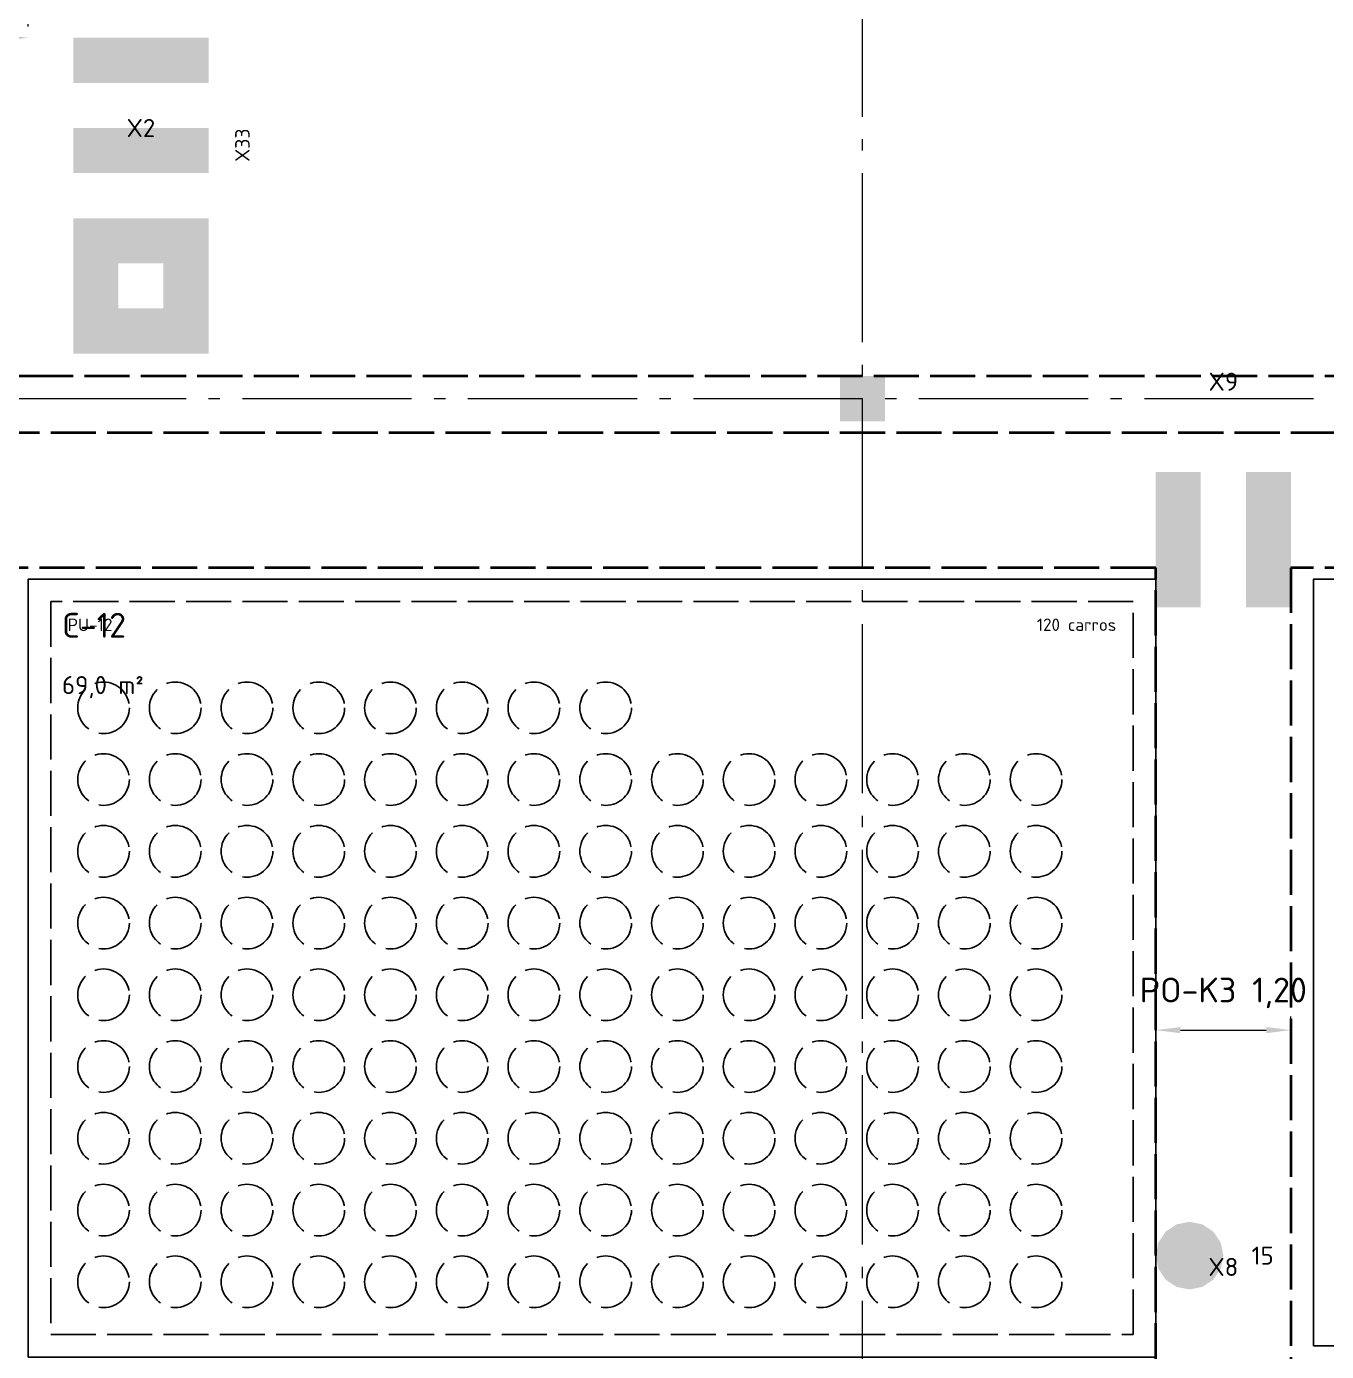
# Model space of a CAD drawing. Header units: millimetres. Extents: x 0 to 1682, y 0 to 1189.
# Drawn here: x 584.8 to 700.1, y 680.5 to 798 of the extents above; entities that cross this region are included whole.
import ezdxf
from ezdxf.enums import TextEntityAlignment as Align

# ---------------------------------------------------------------- set-up
doc = ezdxf.new("R2010")
doc.units = ezdxf.units.MM
doc.linetypes.add('IRAM-E-TRAZOS', pattern=[5, 4, -1])
doc.linetypes.add('IRAM-F-TRAZO-PUNTO', pattern=[20, 15, -2, 1, -2])
for name, color, linetype, lineweight in [('A-COLUMNA', 7, 'CONTINUOUS', 50), ('A-COTA', 7, 'CONTINUOUS', 18), ('A-EJE', 1, 'IRAM-F-TRAZO-PUNTO', 18), ('A-SECTOR', 1, 'CONTINUOUS', 25), ('A-TEXTO', 7, 'CONTINUOUS', 18), ('S-INCENDIO', 1, 'CONTINUOUS', 25)]:
    doc.layers.add(name, color=color, linetype=linetype, lineweight=lineweight)
for name, color, linetype, lineweight, true_color in [('A-PASILLO', 2, 'IRAM-E-TRAZOS', 35, 0xd7a500), ('A-PULMON', 6, 'IRAM-E-TRAZOS', 25, 0xdc00c8), ('A-SENDA', 2, 'CONTINUOUS', 25, 0xd7a500)]:
    doc.layers.add(name, color=color, linetype=linetype, lineweight=lineweight, true_color=true_color)
doc.styles.add('ISO3098', font='isocpeur.ttf')
doc.dimstyles.new('FLAMA-IRAM', dxfattribs={"dimtxt": 3.5, "dimasz": 3.5, "dimexe": 2, "dimexo": 1.5, "dimgap": 1, "dimtad": 1, "dimdec": 1, "dimtxsty": 'ISO3098', "dimblk": 'IRAM_FLECHA', "dimblk1": 'IRAM_FLECHA', "dimblk2": 'IRAM_FLECHA', "dimcen": 2.5, "dimclrd": 3, "dimclre": 3, "dimclrt": 3, "dimazin": 3, "dimtfac": 1, "dimtmove": 0, "dimatfit": 3, "dimlwd": 18, "dimlwe": 18})

# ---------------------------------------------------------------- blocks, each defined once
blk = doc.blocks.new('IRAM_FLECHA')
blk.add_solid([(0, 0), (-1, 0.125), (-1, -0.125)])

msp = doc.modelspace()

# ---------------------------------------------------------------- hatches: boundary and pattern name
at = {"layer": 'A-COLUMNA', "true_color": 0x000000}
h = msp.add_hatch(color=7, dxfattribs=at)
h.dxf.hatch_style = 1
h.paths.add_polyline_path([(657, 763), (661, 763), (661, 767), (657, 767)])
at = {"layer": 'A-SENDA', "true_color": 0xd7a500}
h = msp.add_hatch(color=7, dxfattribs=at)
h.dxf.hatch_style = 1
h.paths.add_polyline_path([(589, 793), (601, 793), (601, 797), (589, 797)])
h = msp.add_hatch(color=7, dxfattribs=at)
h.dxf.hatch_style = 1
h.paths.add_polyline_path([(589, 785), (601, 785), (601, 789), (589, 789)])
h = msp.add_hatch(color=7, dxfattribs=at)
h.dxf.hatch_style = 1
h.paths.add_polyline_path([(589, 769), (593, 769), (593, 781), (589, 781)])
h = msp.add_hatch(color=7, dxfattribs=at)
h.dxf.hatch_style = 1
h.paths.add_polyline_path([(589, 777), (601, 777), (601, 781), (589, 781)])
h = msp.add_hatch(color=7, dxfattribs=at)
h.dxf.hatch_style = 1
h.paths.add_polyline_path([(597, 769), (601, 769), (601, 781), (597, 781)])
h = msp.add_hatch(color=7, dxfattribs=at)
h.dxf.hatch_style = 1
h.paths.add_polyline_path([(589, 769), (601, 769), (601, 773), (589, 773)])
h = msp.add_hatch(color=7, dxfattribs=at)
h.dxf.hatch_style = 1
h.paths.add_polyline_path([(685, 746.5), (689, 746.5), (689, 758.5), (685, 758.5)])
h = msp.add_hatch(color=7, dxfattribs=at)
h.dxf.hatch_style = 1
h.paths.add_polyline_path([(693, 746.5), (697, 746.5), (697, 758.5), (693, 758.5)])
at = {"layer": 'S-INCENDIO', "true_color": 0xd20000}
h = msp.add_hatch(color=7, dxfattribs=at)
h.dxf.hatch_style = 1
h.paths.add_polyline_path([(691, 689), (690.772, 690.148), (690.121, 691.121), (689.148, 691.772), (688, 692), (686.852, 691.772), (685.879, 691.121), (685.228, 690.148), (685, 689), (685.228, 687.852), (685.879, 686.879), (686.852, 686.228), (688, 686), (689.148, 686.228), (690.121, 686.879), (690.772, 687.852)])

# ---------------------------------------------------------------- linework, layer by layer
at = {"layer": 'A-EJE'}
for p, q in [((659, 530), (659, 1060)), ((104, 765), (1264, 765))]:
    msp.add_line(p, q, dxfattribs=at)
at = {"layer": 'A-PASILLO'}
for p, q in [((585, 767), (535, 767)), ((839, 767), (585, 767)), ((467, 762), (839, 762)), ((685, 750), (479, 750)), ((685, 679), (685, 750)), ((839, 750), (697, 750)), ((697, 750), (697, 679))]:
    msp.add_line(p, q, dxfattribs=at)
at = {"layer": 'A-PULMON'}
msp.add_lwpolyline([(587, 682), (683, 682), (683, 747), (587, 747)], close=True, dxfattribs=at)
for centre in [(591.681, 737.58), (598.044, 737.58), (604.406, 737.58), (610.768, 737.58), (617.131, 737.58), (623.493, 737.58), (629.856, 737.58), (636.218, 737.58), (591.681, 731.218), (598.044, 731.218), (604.406, 731.218), (610.768, 731.218), (617.131, 731.218), (623.493, 731.218), (629.856, 731.218), (636.218, 731.218), (642.58, 731.218), (648.943, 731.218), (655.305, 731.218), (661.667, 731.218), (668.03, 731.218), (674.392, 731.218), (591.681, 724.856), (598.044, 724.856), (604.406, 724.856), (610.768, 724.856), (617.131, 724.856), (623.493, 724.856), (629.856, 724.856), (636.218, 724.856), (642.58, 724.856), (648.943, 724.856), (655.305, 724.856), (661.667, 724.856), (668.03, 724.856), (674.392, 724.856), (591.681, 718.493), (598.044, 718.493), (604.406, 718.493), (610.768, 718.493), (617.131, 718.493), (623.493, 718.493), (629.856, 718.493), (636.218, 718.493), (642.58, 718.493), (648.943, 718.493), (655.305, 718.493), (661.667, 718.493), (668.03, 718.493), (674.392, 718.493), (591.681, 712.131), (598.044, 712.131), (604.406, 712.131), (610.768, 712.131), (617.131, 712.131), (623.493, 712.131), (629.856, 712.131), (636.218, 712.131), (642.58, 712.131), (648.943, 712.131), (655.305, 712.131), (661.667, 712.131), (668.03, 712.131), (674.392, 712.131), (591.681, 705.768), (598.044, 705.768), (604.406, 705.768), (610.768, 705.768), (617.131, 705.768), (623.493, 705.768), (629.856, 705.768), (636.218, 705.768), (642.58, 705.768), (648.943, 705.768), (655.305, 705.768), (661.667, 705.768), (668.03, 705.768), (674.392, 705.768), (591.681, 699.406), (598.044, 699.406), (604.406, 699.406), (610.768, 699.406), (617.131, 699.406), (623.493, 699.406), (629.856, 699.406), (636.218, 699.406), (642.58, 699.406), (648.943, 699.406), (655.305, 699.406), (661.667, 699.406), (668.03, 699.406), (674.392, 699.406), (591.681, 693.044), (598.044, 693.044), (604.406, 693.044), (610.768, 693.044), (617.131, 693.044), (623.493, 693.044), (629.856, 693.044), (636.218, 693.044), (642.58, 693.044), (648.943, 693.044), (655.305, 693.044), (661.667, 693.044), (668.03, 693.044), (674.392, 693.044), (591.681, 686.681), (598.044, 686.681), (604.406, 686.681), (610.768, 686.681), (617.131, 686.681), (623.493, 686.681), (629.856, 686.681), (636.218, 686.681), (642.58, 686.681), (648.943, 686.681), (655.305, 686.681), (661.667, 686.681), (668.03, 686.681), (674.392, 686.681)]:
    msp.add_circle(centre, 2.29, dxfattribs=at)
at = {"layer": 'A-SECTOR'}
for points in [[(585, 680), (685, 680), (685, 749), (585, 749)], [(699, 681), (823, 681), (823, 749), (699, 749)]]:
    msp.add_lwpolyline(points, close=True, dxfattribs=at)

# ---------------------------------------------------------------- texts
at = {"layer": 'A-PULMON', "style": 'ISO3098'}
msp.add_text('PU-12', height=1.12, dxfattribs=at).set_placement((588.5, 745.5), align=Align.TOP_LEFT)
msp.add_text('120 carros', height=1.1, dxfattribs=at).set_placement((681.5, 745.5), align=Align.TOP_RIGHT)
at = {"layer": 'A-TEXTO', "style": 'ISO3098'}
for s, p in [('X2', (595, 789)), ('X9', (691, 766.5)), ('X8', (691, 688))]:
    msp.add_text(s, height=1.6, dxfattribs=at).set_placement(p, align=Align.MIDDLE_CENTER)
msp.add_text('X33', height=1.28, rotation=90, dxfattribs=at).set_placement((604, 786), align=Align.MIDDLE_LEFT)
for s, height, p in [('C-12', 2.2, (588, 746)), ('69,0 m²', 1.6, (588, 740.4))]:
    msp.add_text(s, height=height, dxfattribs=at).set_placement(p, align=Align.TOP_LEFT)
at = {"layer": 'S-INCENDIO', "style": 'ISO3098'}
msp.add_text('15', height=1.6, dxfattribs=at).set_placement((693.5, 689), align=Align.MIDDLE_LEFT)

# ---------------------------------------------------------------- dimensions: what is measured, and where the dimension line sits
at = {"layer": 'A-COTA'}
for base, p1, p2, text in [((535, 797), (535, 797), (585, 797), 'A3 <>'), ((685, 709), (685, 709), (697, 709), 'PO-K3 <>')]:
    msp.add_linear_dim(base=base, p1=p1, p2=p2, text=text, dimstyle='FLAMA-IRAM', override={"dimtxt": 2.2, "dimasz": 2.2, "dimexe": 1.2, "dimexo": 1, "dimdec": 2, "dimlfac": 0.1, "dimzin": 0}, dxfattribs=at).render()

doc.saveas('drawing.dxf')
